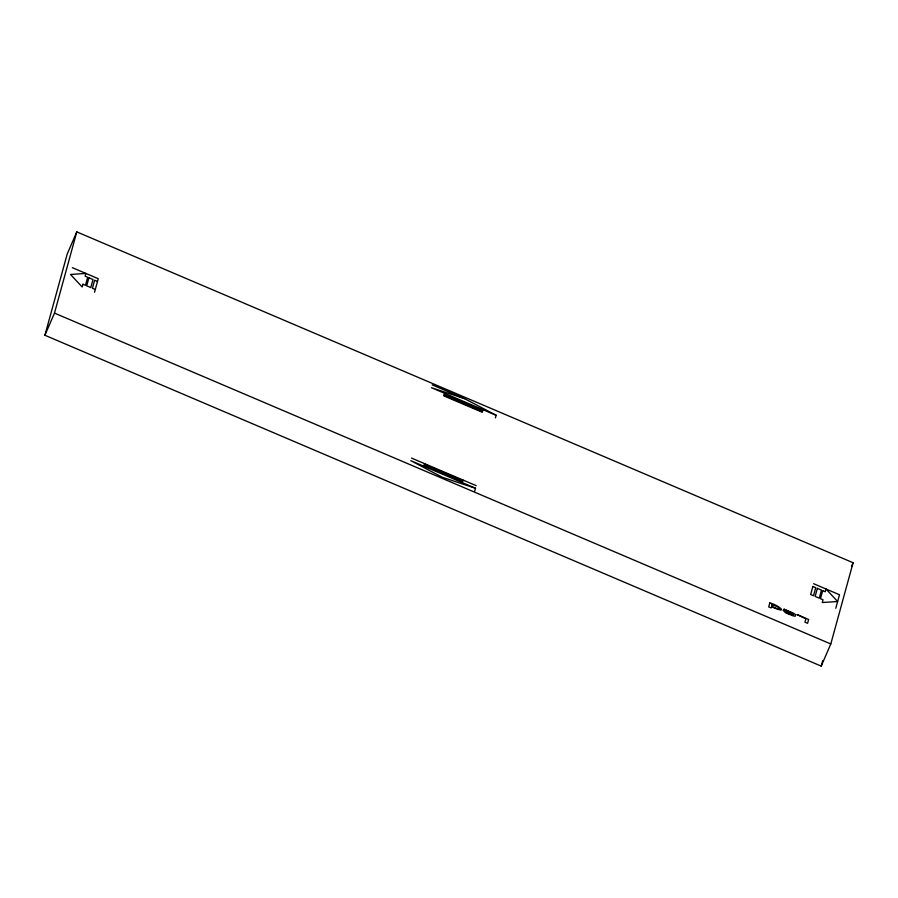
<?xml version="1.0" encoding="UTF-8"?>
<svg xmlns="http://www.w3.org/2000/svg" width="898" height="898" viewBox="0 0 898 898"><rect width="100%" height="100%" fill="white"/><g stroke="black" fill="none" stroke-linecap="round" stroke-linejoin="round"><path stroke-width="1.35" d="M44.9 335.257L67.204 254.033L76.79 231.886L853.1 562.743L830.796 643.967L821.21 666.114L44.9 335.257L54.486 313.099L76.79 231.886M94.537 292.243L98.252 278.706L72.379 267.683M424.653 463.682L424.485 464.288L462.897 480.654L463.065 480.06M474.716 491.071L475.491 488.243L410.801 460.674L442.366 477.287L475.491 488.243M495.438 417.873L496.145 415.28L464.569 398.667L432.23 384.883M835.78 608.283L839.495 594.745L813.622 583.722M821.21 666.114L822.669 660.793M851.506 566.436L853.1 562.743M464.569 398.667L431.455 387.712L496.145 415.28M97.5 281.456L94.638 280.232L92.427 288.269L95.3 289.493M411.509 458.081L476.209 485.661M54.486 313.099L830.796 643.967M82.93 284.217L82.167 286.967L70.527 274.451L85.882 273.43L85.13 276.18L87.678 277.269L85.467 285.306L82.93 284.217M88.902 277.796L86.702 285.833L90.788 287.573L92.999 279.536L88.902 277.796M424.395 464.625L424.159 465.478L462.571 481.856L462.807 481.002L424.395 464.625M444.05 395.3L443.881 395.895L482.293 412.272L482.462 411.666L444.05 395.3M444.375 394.099L444.14 394.952L482.552 411.329L482.787 410.465L444.375 394.099M769.799 602.94L768.699 606.913L771.18 607.98L771.528 606.734C790.094 615.051 778.678 604.994 769.799 602.94M772.089 604.691L771.64 606.341L777.286 608.743L779.217 608.53L777.567 606.745L772.089 604.691M783.269 610.225L785.391 612.66L792.743 615.736A6.971 1.381 23.4 0 0 795.347 616.107L795.684 614.849A6.32 1.246 23.4 0 0 793.327 613.132L783.875 609.136L791.722 612.84L793.484 614.569L783.269 610.225M797.233 614.625L805.876 618.812L804.956 622.179L807.571 623.291L808.615 619.474L797.233 614.625M812.858 586.473L810.658 594.51L813.521 595.733L815.732 587.696L812.858 586.473M817.36 588.392L815.16 596.429L819.245 598.169L821.457 590.132L817.36 588.392M822.68 590.66L820.48 598.697L823.028 599.774L822.265 602.524L837.632 601.514L825.992 588.987L825.228 591.737L822.68 590.66M793.383 614.939L789.005 613.963L785.582 611.617L793.383 614.939"/></g></svg>
